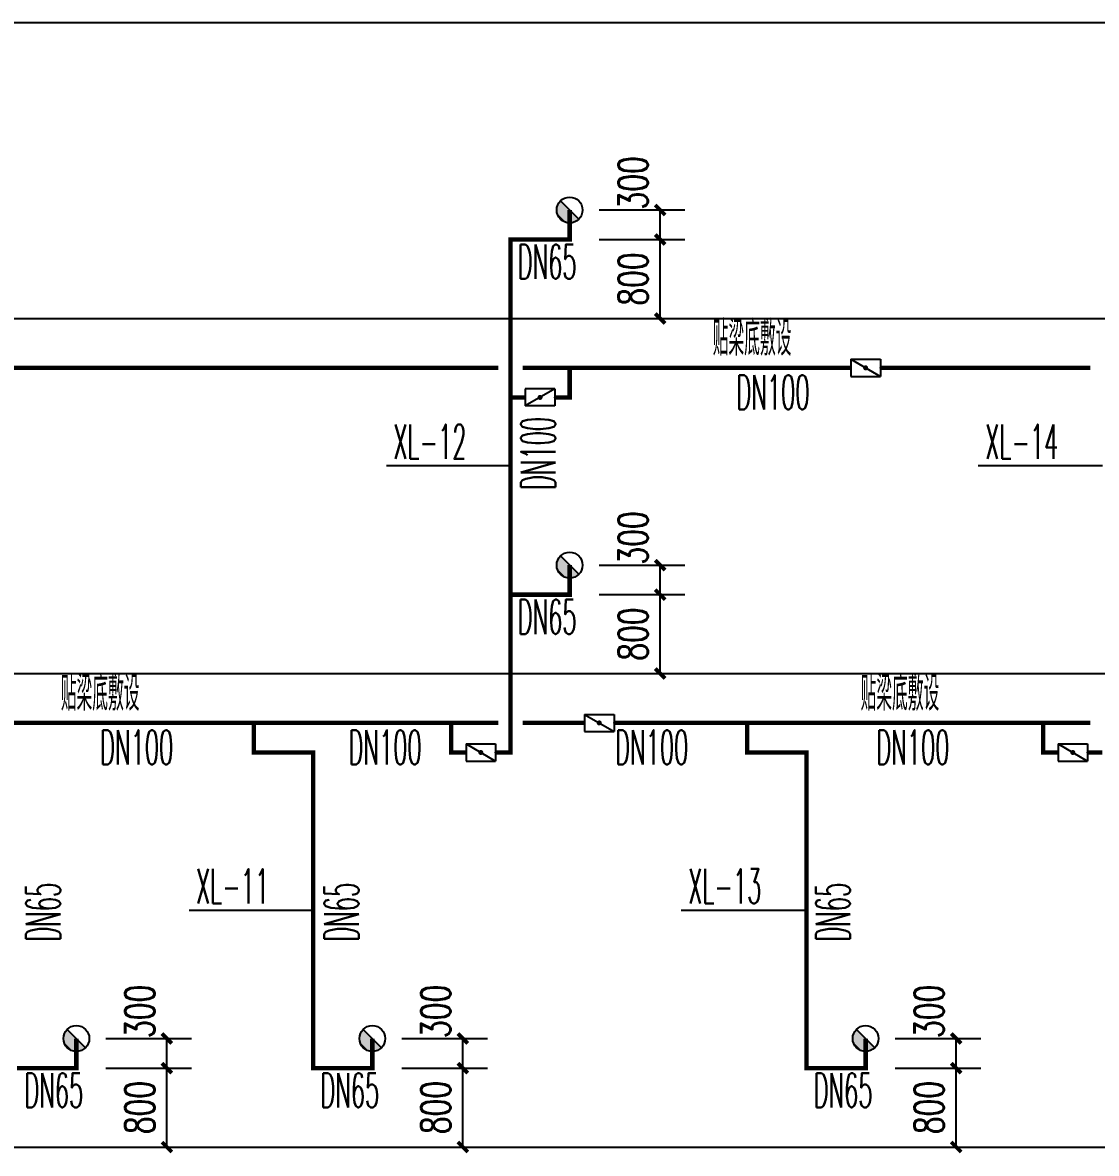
# Model space of a CAD drawing. Extents: x 1031190 to 1725648, y 733081 to 1571294.
# Drawn here: x 1316992 to 1327875, y 814144 to 825609 of the extents above; entities that cross this region are included whole.
import ezdxf

# ---------------------------------------------------------------- set-up
doc = ezdxf.new("R2010")
doc.units = 0
doc.header["$LTSCALE"] = 1000
doc.header["$MEASUREMENT"] = 0
for name, color, linetype in [('DIM_不分区消火栓', 3, 'Continuous'), ('DIM_消防', 3, 'Continuous'), ('EQUIP_消火栓', 7, 'Continuous'), ('PIPE-不分区消火栓', 1, 'X'), ('TWT', 7, 'Continuous'), ('TWT_DIM', 3, 'Continuous'), ('VALVE_不分区消火栓', 7, 'Continuous')]:
    doc.layers.add(name, color=color, linetype=linetype)
doc.styles.add('_TCH_DIM_T3', font='SIMPLEX', dxfattribs={"width": 0.705882, "bigfont": 'GBCBIG'})
doc.styles.add('_TWT_SERIAL', font='simplex.shx', dxfattribs={"width": 0.6, "oblique": 10, "height": 3.5, "bigfont": 'aadri.shx'})
doc.styles.get("Standard").update_dxf_attribs({"font": 'gbenor.shx', "bigfont": 'gbcbig.shx'})
doc.linetypes.add('X', pattern='A,3,-0.2,["X",Standard,S=0.25,R=0,X=-0.1,Y=-0.115],-0.25', length=3.45)
doc.dimstyles.new('_TWT_ARCH&&100', dxfattribs={"dimtxt": 297.5, "dimasz": 100, "dimexe": 250, "dimexo": 300, "dimgap": 126.25, "dimtad": 1, "dimdec": 0, "dimzin": 0, "dimdsep": 46, "dimtxsty": '_TCH_DIM_T3', "dimblk": 'ARCHTICK', "dimcen": 0.09, "dimclrt": 7, "dimazin": 2, "dimtfac": 1, "dimtdec": 0, "dimtix": 1, "dimtmove": 2, "dimatfit": 3, "dimfxl": 0, "dimtolj": 1, "dimtzin": 0, "dimarcsym": 0})

# ---------------------------------------------------------------- blocks, each defined once
blk = doc.blocks.new('$TwtSys$00000386')
blk.add_line((-93, 93, 0), (93, -93, 0))
blk.add_circle((0, 0, 0), 131)
at = {"color": 0}
for points in [[(34, -127, 0), (-127, 34, 0), (93, -93, 0), (-93, 93, 0)], [(-34, -127, 0), (-127, -34, 0), (34, -127, 0), (-127, 34, 0)], [(-93, -93, 0), (-93, -93, 0), (-34, -127, 0), (-127, -34, 0)]]:
    blk.add_solid(points, dxfattribs=at)
at = {"flags": 9}
blk.add_attdef('A', (0, 0, 0), '', height=0.00524, dxfattribs=at)
blk = doc.blocks.new('_ArchTick')
at = {"color": 0, "linetype": 'ByBlock', "const_width": 0.4}
blk.add_lwpolyline([(-0.5, -0.5), (0.5, 0.5)], dxfattribs=at)
blk = doc.blocks.new('*D907')
at = {"layer": 'Defpoints', "color": 0}
for p in [(1325537, 815309), (1326454, 815309), (1325537, 815009)]:
    blk.add_point(p, dxfattribs=at)
at = {"layer": 'TWT_DIM', "color": 0, "lineweight": -2}
for p, q in [((1325837, 815309), (1326704, 815309)), ((1326454, 815009), (1326454, 815309)), ((1325837, 815009), (1326704, 815009))]:
    blk.add_line(p, q, dxfattribs=at)
at = {"layer": 'TWT_DIM', "color": 0, "lineweight": -2, "xscale": 100, "yscale": 100, "zscale": 100}
for p, rotation in [((1326454, 815309), 90), ((1326454, 815009), 270)]:
    blk.add_blockref('_ArchTick', p, dxfattribs=dict(at, rotation=rotation))
at = {"layer": 'TWT_DIM', "color": 7, "insert": (1326179, 815584), "char_height": 297.5, "attachment_point": 5, "rotation": 90, "style": '_TCH_DIM_T3'}
blk.add_mtext('\\A1;300', dxfattribs=at)
blk = doc.blocks.new('*D908')
at = {"layer": 'Defpoints', "color": 0}
for p in [(1325537, 815009), (1326454, 815009), (1325537, 814209)]:
    blk.add_point(p, dxfattribs=at)
at = {"layer": 'TWT_DIM', "color": 0, "lineweight": -2}
for p, q in [((1325837, 815009), (1326704, 815009)), ((1326454, 814209), (1326454, 815009)), ((1325837, 814209), (1326704, 814209))]:
    blk.add_line(p, q, dxfattribs=at)
at = {"layer": 'TWT_DIM', "color": 0, "lineweight": -2, "xscale": 100, "yscale": 100, "zscale": 100}
for p, rotation in [((1326454, 815009), 90), ((1326454, 814209), 270)]:
    blk.add_blockref('_ArchTick', p, dxfattribs=dict(at, rotation=rotation))
at = {"layer": 'TWT_DIM', "color": 7, "insert": (1326179, 814609), "char_height": 297.5, "attachment_point": 5, "rotation": 90, "style": '_TCH_DIM_T3'}
blk.add_mtext('\\A1;800', dxfattribs=at)
blk = doc.blocks.new('*D909')
at = {"layer": 'Defpoints', "color": 0}
for p in [(1322537, 823709), (1323454, 823709), (1322537, 823409)]:
    blk.add_point(p, dxfattribs=at)
at = {"layer": 'TWT_DIM', "color": 0, "lineweight": -2}
for p, q in [((1322837, 823709), (1323704, 823709)), ((1323454, 823409), (1323454, 823709)), ((1322837, 823409), (1323704, 823409))]:
    blk.add_line(p, q, dxfattribs=at)
at = {"layer": 'TWT_DIM', "color": 0, "lineweight": -2, "xscale": 100, "yscale": 100, "zscale": 100}
for p, rotation in [((1323454, 823709), 90), ((1323454, 823409), 270)]:
    blk.add_blockref('_ArchTick', p, dxfattribs=dict(at, rotation=rotation))
at = {"layer": 'TWT_DIM', "color": 7, "insert": (1323179, 823984), "char_height": 297.5, "attachment_point": 5, "rotation": 90, "style": '_TCH_DIM_T3'}
blk.add_mtext('\\A1;300', dxfattribs=at)
blk = doc.blocks.new('*D910')
at = {"layer": 'Defpoints', "color": 0}
for p in [(1322537, 823409), (1323454, 823409), (1322537, 822609)]:
    blk.add_point(p, dxfattribs=at)
at = {"layer": 'TWT_DIM', "color": 0, "lineweight": -2}
for p, q in [((1322837, 823409), (1323704, 823409)), ((1323454, 822609), (1323454, 823409)), ((1322837, 822609), (1323704, 822609))]:
    blk.add_line(p, q, dxfattribs=at)
at = {"layer": 'TWT_DIM', "color": 0, "lineweight": -2, "xscale": 100, "yscale": 100, "zscale": 100}
for p, rotation in [((1323454, 823409), 90), ((1323454, 822609), 270)]:
    blk.add_blockref('_ArchTick', p, dxfattribs=dict(at, rotation=rotation))
at = {"layer": 'TWT_DIM', "color": 7, "insert": (1323179, 823009), "char_height": 297.5, "attachment_point": 5, "rotation": 90, "style": '_TCH_DIM_T3'}
blk.add_mtext('\\A1;800', dxfattribs=at)
blk = doc.blocks.new('*D911')
at = {"layer": 'Defpoints', "color": 0}
for p in [(1322537, 820109), (1323454, 820109), (1322537, 819809)]:
    blk.add_point(p, dxfattribs=at)
at = {"layer": 'TWT_DIM', "color": 0, "lineweight": -2}
for p, q in [((1322837, 820109), (1323704, 820109)), ((1323454, 819809), (1323454, 820109)), ((1322837, 819809), (1323704, 819809))]:
    blk.add_line(p, q, dxfattribs=at)
at = {"layer": 'TWT_DIM', "color": 0, "lineweight": -2, "xscale": 100, "yscale": 100, "zscale": 100}
for p, rotation in [((1323454, 820109), 90), ((1323454, 819809), 270)]:
    blk.add_blockref('_ArchTick', p, dxfattribs=dict(at, rotation=rotation))
at = {"layer": 'TWT_DIM', "color": 7, "insert": (1323179, 820384), "char_height": 297.5, "attachment_point": 5, "rotation": 90, "style": '_TCH_DIM_T3'}
blk.add_mtext('\\A1;300', dxfattribs=at)
blk = doc.blocks.new('*D912')
at = {"layer": 'Defpoints', "color": 0}
for p in [(1322537, 819809), (1323454, 819809), (1322537, 819009)]:
    blk.add_point(p, dxfattribs=at)
at = {"layer": 'TWT_DIM', "color": 0, "lineweight": -2}
for p, q in [((1322837, 819809), (1323704, 819809)), ((1323454, 819009), (1323454, 819809)), ((1322837, 819009), (1323704, 819009))]:
    blk.add_line(p, q, dxfattribs=at)
at = {"layer": 'TWT_DIM', "color": 0, "lineweight": -2, "xscale": 100, "yscale": 100, "zscale": 100}
for p, rotation in [((1323454, 819809), 90), ((1323454, 819009), 270)]:
    blk.add_blockref('_ArchTick', p, dxfattribs=dict(at, rotation=rotation))
at = {"layer": 'TWT_DIM', "color": 7, "insert": (1323179, 819409), "char_height": 297.5, "attachment_point": 5, "rotation": 90, "style": '_TCH_DIM_T3'}
blk.add_mtext('\\A1;800', dxfattribs=at)
blk = doc.blocks.new('*D913')
at = {"layer": 'Defpoints', "color": 0}
for p in [(1320537, 815309), (1321454, 815309), (1320537, 815009)]:
    blk.add_point(p, dxfattribs=at)
at = {"layer": 'TWT_DIM', "color": 0, "lineweight": -2}
for p, q in [((1320837, 815309), (1321704, 815309)), ((1321454, 815009), (1321454, 815309)), ((1320837, 815009), (1321704, 815009))]:
    blk.add_line(p, q, dxfattribs=at)
at = {"layer": 'TWT_DIM', "color": 0, "lineweight": -2, "xscale": 100, "yscale": 100, "zscale": 100}
for p, rotation in [((1321454, 815309), 90), ((1321454, 815009), 270)]:
    blk.add_blockref('_ArchTick', p, dxfattribs=dict(at, rotation=rotation))
at = {"layer": 'TWT_DIM', "color": 7, "insert": (1321179, 815584), "char_height": 297.5, "attachment_point": 5, "rotation": 90, "style": '_TCH_DIM_T3'}
blk.add_mtext('\\A1;300', dxfattribs=at)
blk = doc.blocks.new('*D914')
at = {"layer": 'Defpoints', "color": 0}
for p in [(1320537, 815009), (1321454, 815009), (1320537, 814209)]:
    blk.add_point(p, dxfattribs=at)
at = {"layer": 'TWT_DIM', "color": 0, "lineweight": -2}
for p, q in [((1320837, 815009), (1321704, 815009)), ((1321454, 814209), (1321454, 815009)), ((1320837, 814209), (1321704, 814209))]:
    blk.add_line(p, q, dxfattribs=at)
at = {"layer": 'TWT_DIM', "color": 0, "lineweight": -2, "xscale": 100, "yscale": 100, "zscale": 100}
for p, rotation in [((1321454, 815009), 90), ((1321454, 814209), 270)]:
    blk.add_blockref('_ArchTick', p, dxfattribs=dict(at, rotation=rotation))
at = {"layer": 'TWT_DIM', "color": 7, "insert": (1321179, 814609), "char_height": 297.5, "attachment_point": 5, "rotation": 90, "style": '_TCH_DIM_T3'}
blk.add_mtext('\\A1;800', dxfattribs=at)
blk = doc.blocks.new('*D915')
at = {"layer": 'Defpoints', "color": 0}
for p in [(1317537, 815309), (1318454, 815309), (1317537, 815009)]:
    blk.add_point(p, dxfattribs=at)
at = {"layer": 'TWT_DIM', "color": 0, "lineweight": -2}
for p, q in [((1317837, 815309), (1318704, 815309)), ((1318454, 815009), (1318454, 815309)), ((1317837, 815009), (1318704, 815009))]:
    blk.add_line(p, q, dxfattribs=at)
at = {"layer": 'TWT_DIM', "color": 0, "lineweight": -2, "xscale": 100, "yscale": 100, "zscale": 100}
for p, rotation in [((1318454, 815309), 90), ((1318454, 815009), 270)]:
    blk.add_blockref('_ArchTick', p, dxfattribs=dict(at, rotation=rotation))
at = {"layer": 'TWT_DIM', "color": 7, "insert": (1318179, 815584), "char_height": 297.5, "attachment_point": 5, "rotation": 90, "style": '_TCH_DIM_T3'}
blk.add_mtext('\\A1;300', dxfattribs=at)
blk = doc.blocks.new('*D916')
at = {"layer": 'Defpoints', "color": 0}
for p in [(1317537, 815009), (1318454, 815009), (1317537, 814209)]:
    blk.add_point(p, dxfattribs=at)
at = {"layer": 'TWT_DIM', "color": 0, "lineweight": -2}
for p, q in [((1317837, 815009), (1318704, 815009)), ((1318454, 814209), (1318454, 815009)), ((1317837, 814209), (1318704, 814209))]:
    blk.add_line(p, q, dxfattribs=at)
at = {"layer": 'TWT_DIM', "color": 0, "lineweight": -2, "xscale": 100, "yscale": 100, "zscale": 100}
for p, rotation in [((1318454, 815009), 90), ((1318454, 814209), 270)]:
    blk.add_blockref('_ArchTick', p, dxfattribs=dict(at, rotation=rotation))
at = {"layer": 'TWT_DIM', "color": 7, "insert": (1318179, 814609), "char_height": 297.5, "attachment_point": 5, "rotation": 90, "style": '_TCH_DIM_T3'}
blk.add_mtext('\\A1;800', dxfattribs=at)
blk = doc.blocks.new('$VALVE$00000316')
for p, q in [((-124.8, 72.1), (124.8, -72.1)), ((-124.8, 72.1), (-124.8, -72.1)), ((-124.8, 72.1), (124.8, 72.1)), ((124.8, 72.1), (124.8, -72.1)), ((-124.8, -72.1), (124.8, -72.1))]:
    blk.add_line(p, q)
at = {"const_width": 21.1}
blk.add_lwpolyline([(-10.6, 0, 1), (10.6, 0, 1)], format="xyb", close=True, dxfattribs=at)
for p in [(-124.8, 0), (124.8, 0)]:
    blk.add_point(p)
at = {"color": 7, "flags": 9}
for tag in ['XSIZE', 'YSIZE']:
    blk.add_attdef(tag, (0, 0), '', height=0.5, dxfattribs=at)
blk = doc.blocks.new('*D1147')
at = {"layer": 'Defpoints', "color": 0}
for p in [(1325537, 815309), (1326454, 815309), (1325537, 815009)]:
    blk.add_point(p, dxfattribs=at)
at = {"layer": 'TWT_DIM', "color": 0, "lineweight": -2}
for p, q in [((1325837, 815309), (1326704, 815309)), ((1326454, 815009), (1326454, 815309)), ((1325837, 815009), (1326704, 815009))]:
    blk.add_line(p, q, dxfattribs=at)
at = {"layer": 'TWT_DIM', "color": 0, "lineweight": -2, "xscale": 100, "yscale": 100, "zscale": 100}
for p, rotation in [((1326454, 815309), 90), ((1326454, 815009), 270)]:
    blk.add_blockref('_ArchTick', p, dxfattribs=dict(at, rotation=rotation))
at = {"layer": 'TWT_DIM', "color": 7, "insert": (1326179, 815584), "char_height": 297.5, "attachment_point": 5, "rotation": 90, "style": '_TCH_DIM_T3'}
blk.add_mtext('\\A1;300', dxfattribs=at)
blk = doc.blocks.new('*D1148')
at = {"layer": 'Defpoints', "color": 0}
for p in [(1325537, 815009), (1326454, 815009), (1325537, 814209)]:
    blk.add_point(p, dxfattribs=at)
at = {"layer": 'TWT_DIM', "color": 0, "lineweight": -2}
for p, q in [((1325837, 815009), (1326704, 815009)), ((1326454, 814209), (1326454, 815009)), ((1325837, 814209), (1326704, 814209))]:
    blk.add_line(p, q, dxfattribs=at)
at = {"layer": 'TWT_DIM', "color": 0, "lineweight": -2, "xscale": 100, "yscale": 100, "zscale": 100}
for p, rotation in [((1326454, 815009), 90), ((1326454, 814209), 270)]:
    blk.add_blockref('_ArchTick', p, dxfattribs=dict(at, rotation=rotation))
at = {"layer": 'TWT_DIM', "color": 7, "insert": (1326179, 814609), "char_height": 297.5, "attachment_point": 5, "rotation": 90, "style": '_TCH_DIM_T3'}
blk.add_mtext('\\A1;800', dxfattribs=at)
blk = doc.blocks.new('*D1149')
at = {"layer": 'Defpoints', "color": 0}
for p in [(1322537, 823709), (1323454, 823709), (1322537, 823409)]:
    blk.add_point(p, dxfattribs=at)
at = {"layer": 'TWT_DIM', "color": 0, "lineweight": -2}
for p, q in [((1322837, 823709), (1323704, 823709)), ((1323454, 823409), (1323454, 823709)), ((1322837, 823409), (1323704, 823409))]:
    blk.add_line(p, q, dxfattribs=at)
at = {"layer": 'TWT_DIM', "color": 0, "lineweight": -2, "xscale": 100, "yscale": 100, "zscale": 100}
for p, rotation in [((1323454, 823709), 90), ((1323454, 823409), 270)]:
    blk.add_blockref('_ArchTick', p, dxfattribs=dict(at, rotation=rotation))
at = {"layer": 'TWT_DIM', "color": 7, "insert": (1323179, 823984), "char_height": 297.5, "attachment_point": 5, "rotation": 90, "style": '_TCH_DIM_T3'}
blk.add_mtext('\\A1;300', dxfattribs=at)
blk = doc.blocks.new('*D1150')
at = {"layer": 'Defpoints', "color": 0}
for p in [(1322537, 823409), (1323454, 823409), (1322537, 822609)]:
    blk.add_point(p, dxfattribs=at)
at = {"layer": 'TWT_DIM', "color": 0, "lineweight": -2}
for p, q in [((1322837, 823409), (1323704, 823409)), ((1323454, 822609), (1323454, 823409)), ((1322837, 822609), (1323704, 822609))]:
    blk.add_line(p, q, dxfattribs=at)
at = {"layer": 'TWT_DIM', "color": 0, "lineweight": -2, "xscale": 100, "yscale": 100, "zscale": 100}
for p, rotation in [((1323454, 823409), 90), ((1323454, 822609), 270)]:
    blk.add_blockref('_ArchTick', p, dxfattribs=dict(at, rotation=rotation))
at = {"layer": 'TWT_DIM', "color": 7, "insert": (1323179, 823009), "char_height": 297.5, "attachment_point": 5, "rotation": 90, "style": '_TCH_DIM_T3'}
blk.add_mtext('\\A1;800', dxfattribs=at)
blk = doc.blocks.new('*D1151')
at = {"layer": 'Defpoints', "color": 0}
for p in [(1322537, 820109), (1323454, 820109), (1322537, 819809)]:
    blk.add_point(p, dxfattribs=at)
at = {"layer": 'TWT_DIM', "color": 0, "lineweight": -2}
for p, q in [((1322837, 820109), (1323704, 820109)), ((1323454, 819809), (1323454, 820109)), ((1322837, 819809), (1323704, 819809))]:
    blk.add_line(p, q, dxfattribs=at)
at = {"layer": 'TWT_DIM', "color": 0, "lineweight": -2, "xscale": 100, "yscale": 100, "zscale": 100}
for p, rotation in [((1323454, 820109), 90), ((1323454, 819809), 270)]:
    blk.add_blockref('_ArchTick', p, dxfattribs=dict(at, rotation=rotation))
at = {"layer": 'TWT_DIM', "color": 7, "insert": (1323179, 820384), "char_height": 297.5, "attachment_point": 5, "rotation": 90, "style": '_TCH_DIM_T3'}
blk.add_mtext('\\A1;300', dxfattribs=at)
blk = doc.blocks.new('*D1152')
at = {"layer": 'Defpoints', "color": 0}
for p in [(1322537, 819809), (1323454, 819809), (1322537, 819009)]:
    blk.add_point(p, dxfattribs=at)
at = {"layer": 'TWT_DIM', "color": 0, "lineweight": -2}
for p, q in [((1322837, 819809), (1323704, 819809)), ((1323454, 819009), (1323454, 819809)), ((1322837, 819009), (1323704, 819009))]:
    blk.add_line(p, q, dxfattribs=at)
at = {"layer": 'TWT_DIM', "color": 0, "lineweight": -2, "xscale": 100, "yscale": 100, "zscale": 100}
for p, rotation in [((1323454, 819809), 90), ((1323454, 819009), 270)]:
    blk.add_blockref('_ArchTick', p, dxfattribs=dict(at, rotation=rotation))
at = {"layer": 'TWT_DIM', "color": 7, "insert": (1323179, 819409), "char_height": 297.5, "attachment_point": 5, "rotation": 90, "style": '_TCH_DIM_T3'}
blk.add_mtext('\\A1;800', dxfattribs=at)
blk = doc.blocks.new('*D1153')
at = {"layer": 'Defpoints', "color": 0}
for p in [(1320537, 815309), (1321454, 815309), (1320537, 815009)]:
    blk.add_point(p, dxfattribs=at)
at = {"layer": 'TWT_DIM', "color": 0, "lineweight": -2}
for p, q in [((1320837, 815309), (1321704, 815309)), ((1321454, 815009), (1321454, 815309)), ((1320837, 815009), (1321704, 815009))]:
    blk.add_line(p, q, dxfattribs=at)
at = {"layer": 'TWT_DIM', "color": 0, "lineweight": -2, "xscale": 100, "yscale": 100, "zscale": 100}
for p, rotation in [((1321454, 815309), 90), ((1321454, 815009), 270)]:
    blk.add_blockref('_ArchTick', p, dxfattribs=dict(at, rotation=rotation))
at = {"layer": 'TWT_DIM', "color": 7, "insert": (1321179, 815584), "char_height": 297.5, "attachment_point": 5, "rotation": 90, "style": '_TCH_DIM_T3'}
blk.add_mtext('\\A1;300', dxfattribs=at)
blk = doc.blocks.new('*D1154')
at = {"layer": 'Defpoints', "color": 0}
for p in [(1320537, 815009), (1321454, 815009), (1320537, 814209)]:
    blk.add_point(p, dxfattribs=at)
at = {"layer": 'TWT_DIM', "color": 0, "lineweight": -2}
for p, q in [((1320837, 815009), (1321704, 815009)), ((1321454, 814209), (1321454, 815009)), ((1320837, 814209), (1321704, 814209))]:
    blk.add_line(p, q, dxfattribs=at)
at = {"layer": 'TWT_DIM', "color": 0, "lineweight": -2, "xscale": 100, "yscale": 100, "zscale": 100}
for p, rotation in [((1321454, 815009), 90), ((1321454, 814209), 270)]:
    blk.add_blockref('_ArchTick', p, dxfattribs=dict(at, rotation=rotation))
at = {"layer": 'TWT_DIM', "color": 7, "insert": (1321179, 814609), "char_height": 297.5, "attachment_point": 5, "rotation": 90, "style": '_TCH_DIM_T3'}
blk.add_mtext('\\A1;800', dxfattribs=at)
blk = doc.blocks.new('*D1155')
at = {"layer": 'Defpoints', "color": 0}
for p in [(1317537, 815309), (1318454, 815309), (1317537, 815009)]:
    blk.add_point(p, dxfattribs=at)
at = {"layer": 'TWT_DIM', "color": 0, "lineweight": -2}
for p, q in [((1317837, 815309), (1318704, 815309)), ((1318454, 815009), (1318454, 815309)), ((1317837, 815009), (1318704, 815009))]:
    blk.add_line(p, q, dxfattribs=at)
at = {"layer": 'TWT_DIM', "color": 0, "lineweight": -2, "xscale": 100, "yscale": 100, "zscale": 100}
for p, rotation in [((1318454, 815309), 90), ((1318454, 815009), 270)]:
    blk.add_blockref('_ArchTick', p, dxfattribs=dict(at, rotation=rotation))
at = {"layer": 'TWT_DIM', "color": 7, "insert": (1318179, 815584), "char_height": 297.5, "attachment_point": 5, "rotation": 90, "style": '_TCH_DIM_T3'}
blk.add_mtext('\\A1;300', dxfattribs=at)
blk = doc.blocks.new('*D1156')
at = {"layer": 'Defpoints', "color": 0}
for p in [(1317537, 815009), (1318454, 815009), (1317537, 814209)]:
    blk.add_point(p, dxfattribs=at)
at = {"layer": 'TWT_DIM', "color": 0, "lineweight": -2}
for p, q in [((1317837, 815009), (1318704, 815009)), ((1318454, 814209), (1318454, 815009)), ((1317837, 814209), (1318704, 814209))]:
    blk.add_line(p, q, dxfattribs=at)
at = {"layer": 'TWT_DIM', "color": 0, "lineweight": -2, "xscale": 100, "yscale": 100, "zscale": 100}
for p, rotation in [((1318454, 815009), 90), ((1318454, 814209), 270)]:
    blk.add_blockref('_ArchTick', p, dxfattribs=dict(at, rotation=rotation))
at = {"layer": 'TWT_DIM', "color": 7, "insert": (1318179, 814609), "char_height": 297.5, "attachment_point": 5, "rotation": 90, "style": '_TCH_DIM_T3'}
blk.add_mtext('\\A1;800', dxfattribs=at)
blk = doc.blocks.new('*D1386')
at = {"layer": 'Defpoints', "color": 0}
for p in [(1325537, 815309), (1326454, 815309), (1325537, 815009)]:
    blk.add_point(p, dxfattribs=at)
at = {"layer": 'TWT_DIM', "color": 0, "lineweight": -2}
for p, q in [((1325837, 815309), (1326704, 815309)), ((1326454, 815009), (1326454, 815309)), ((1325837, 815009), (1326704, 815009))]:
    blk.add_line(p, q, dxfattribs=at)
at = {"layer": 'TWT_DIM', "color": 0, "lineweight": -2, "xscale": 100, "yscale": 100, "zscale": 100}
for p, rotation in [((1326454, 815309), 90), ((1326454, 815009), 270)]:
    blk.add_blockref('_ArchTick', p, dxfattribs=dict(at, rotation=rotation))
at = {"layer": 'TWT_DIM', "color": 7, "insert": (1326179, 815584), "char_height": 297.5, "attachment_point": 5, "rotation": 90, "style": '_TCH_DIM_T3'}
blk.add_mtext('\\A1;300', dxfattribs=at)
blk = doc.blocks.new('*D1387')
at = {"layer": 'Defpoints', "color": 0}
for p in [(1325537, 815009), (1326454, 815009), (1325537, 814209)]:
    blk.add_point(p, dxfattribs=at)
at = {"layer": 'TWT_DIM', "color": 0, "lineweight": -2}
for p, q in [((1325837, 815009), (1326704, 815009)), ((1326454, 814209), (1326454, 815009)), ((1325837, 814209), (1326704, 814209))]:
    blk.add_line(p, q, dxfattribs=at)
at = {"layer": 'TWT_DIM', "color": 0, "lineweight": -2, "xscale": 100, "yscale": 100, "zscale": 100}
for p, rotation in [((1326454, 815009), 90), ((1326454, 814209), 270)]:
    blk.add_blockref('_ArchTick', p, dxfattribs=dict(at, rotation=rotation))
at = {"layer": 'TWT_DIM', "color": 7, "insert": (1326179, 814609), "char_height": 297.5, "attachment_point": 5, "rotation": 90, "style": '_TCH_DIM_T3'}
blk.add_mtext('\\A1;800', dxfattribs=at)
blk = doc.blocks.new('*D1388')
at = {"layer": 'Defpoints', "color": 0}
for p in [(1322537, 823709), (1323454, 823709), (1322537, 823409)]:
    blk.add_point(p, dxfattribs=at)
at = {"layer": 'TWT_DIM', "color": 0, "lineweight": -2}
for p, q in [((1322837, 823709), (1323704, 823709)), ((1323454, 823409), (1323454, 823709)), ((1322837, 823409), (1323704, 823409))]:
    blk.add_line(p, q, dxfattribs=at)
at = {"layer": 'TWT_DIM', "color": 0, "lineweight": -2, "xscale": 100, "yscale": 100, "zscale": 100}
for p, rotation in [((1323454, 823709), 90), ((1323454, 823409), 270)]:
    blk.add_blockref('_ArchTick', p, dxfattribs=dict(at, rotation=rotation))
at = {"layer": 'TWT_DIM', "color": 7, "insert": (1323179, 823984), "char_height": 297.5, "attachment_point": 5, "rotation": 90, "style": '_TCH_DIM_T3'}
blk.add_mtext('\\A1;300', dxfattribs=at)
blk = doc.blocks.new('*D1389')
at = {"layer": 'Defpoints', "color": 0}
for p in [(1322537, 823409), (1323454, 823409), (1322537, 822609)]:
    blk.add_point(p, dxfattribs=at)
at = {"layer": 'TWT_DIM', "color": 0, "lineweight": -2}
for p, q in [((1322837, 823409), (1323704, 823409)), ((1323454, 822609), (1323454, 823409)), ((1322837, 822609), (1323704, 822609))]:
    blk.add_line(p, q, dxfattribs=at)
at = {"layer": 'TWT_DIM', "color": 0, "lineweight": -2, "xscale": 100, "yscale": 100, "zscale": 100}
for p, rotation in [((1323454, 823409), 90), ((1323454, 822609), 270)]:
    blk.add_blockref('_ArchTick', p, dxfattribs=dict(at, rotation=rotation))
at = {"layer": 'TWT_DIM', "color": 7, "insert": (1323179, 823009), "char_height": 297.5, "attachment_point": 5, "rotation": 90, "style": '_TCH_DIM_T3'}
blk.add_mtext('\\A1;800', dxfattribs=at)
blk = doc.blocks.new('*D1390')
at = {"layer": 'Defpoints', "color": 0}
for p in [(1322537, 820109), (1323454, 820109), (1322537, 819809)]:
    blk.add_point(p, dxfattribs=at)
at = {"layer": 'TWT_DIM', "color": 0, "lineweight": -2}
for p, q in [((1322837, 820109), (1323704, 820109)), ((1323454, 819809), (1323454, 820109)), ((1322837, 819809), (1323704, 819809))]:
    blk.add_line(p, q, dxfattribs=at)
at = {"layer": 'TWT_DIM', "color": 0, "lineweight": -2, "xscale": 100, "yscale": 100, "zscale": 100}
for p, rotation in [((1323454, 820109), 90), ((1323454, 819809), 270)]:
    blk.add_blockref('_ArchTick', p, dxfattribs=dict(at, rotation=rotation))
at = {"layer": 'TWT_DIM', "color": 7, "insert": (1323179, 820384), "char_height": 297.5, "attachment_point": 5, "rotation": 90, "style": '_TCH_DIM_T3'}
blk.add_mtext('\\A1;300', dxfattribs=at)
blk = doc.blocks.new('*D1391')
at = {"layer": 'Defpoints', "color": 0}
for p in [(1322537, 819809), (1323454, 819809), (1322537, 819009)]:
    blk.add_point(p, dxfattribs=at)
at = {"layer": 'TWT_DIM', "color": 0, "lineweight": -2}
for p, q in [((1322837, 819809), (1323704, 819809)), ((1323454, 819009), (1323454, 819809)), ((1322837, 819009), (1323704, 819009))]:
    blk.add_line(p, q, dxfattribs=at)
at = {"layer": 'TWT_DIM', "color": 0, "lineweight": -2, "xscale": 100, "yscale": 100, "zscale": 100}
for p, rotation in [((1323454, 819809), 90), ((1323454, 819009), 270)]:
    blk.add_blockref('_ArchTick', p, dxfattribs=dict(at, rotation=rotation))
at = {"layer": 'TWT_DIM', "color": 7, "insert": (1323179, 819409), "char_height": 297.5, "attachment_point": 5, "rotation": 90, "style": '_TCH_DIM_T3'}
blk.add_mtext('\\A1;800', dxfattribs=at)
blk = doc.blocks.new('*D1392')
at = {"layer": 'Defpoints', "color": 0}
for p in [(1320537, 815309), (1321454, 815309), (1320537, 815009)]:
    blk.add_point(p, dxfattribs=at)
at = {"layer": 'TWT_DIM', "color": 0, "lineweight": -2}
for p, q in [((1320837, 815309), (1321704, 815309)), ((1321454, 815009), (1321454, 815309)), ((1320837, 815009), (1321704, 815009))]:
    blk.add_line(p, q, dxfattribs=at)
at = {"layer": 'TWT_DIM', "color": 0, "lineweight": -2, "xscale": 100, "yscale": 100, "zscale": 100}
for p, rotation in [((1321454, 815309), 90), ((1321454, 815009), 270)]:
    blk.add_blockref('_ArchTick', p, dxfattribs=dict(at, rotation=rotation))
at = {"layer": 'TWT_DIM', "color": 7, "insert": (1321179, 815584), "char_height": 297.5, "attachment_point": 5, "rotation": 90, "style": '_TCH_DIM_T3'}
blk.add_mtext('\\A1;300', dxfattribs=at)
blk = doc.blocks.new('*D1393')
at = {"layer": 'Defpoints', "color": 0}
for p in [(1320537, 815009), (1321454, 815009), (1320537, 814209)]:
    blk.add_point(p, dxfattribs=at)
at = {"layer": 'TWT_DIM', "color": 0, "lineweight": -2}
for p, q in [((1320837, 815009), (1321704, 815009)), ((1321454, 814209), (1321454, 815009)), ((1320837, 814209), (1321704, 814209))]:
    blk.add_line(p, q, dxfattribs=at)
at = {"layer": 'TWT_DIM', "color": 0, "lineweight": -2, "xscale": 100, "yscale": 100, "zscale": 100}
for p, rotation in [((1321454, 815009), 90), ((1321454, 814209), 270)]:
    blk.add_blockref('_ArchTick', p, dxfattribs=dict(at, rotation=rotation))
at = {"layer": 'TWT_DIM', "color": 7, "insert": (1321179, 814609), "char_height": 297.5, "attachment_point": 5, "rotation": 90, "style": '_TCH_DIM_T3'}
blk.add_mtext('\\A1;800', dxfattribs=at)
blk = doc.blocks.new('*D1394')
at = {"layer": 'Defpoints', "color": 0}
for p in [(1317537, 815309), (1318454, 815309), (1317537, 815009)]:
    blk.add_point(p, dxfattribs=at)
at = {"layer": 'TWT_DIM', "color": 0, "lineweight": -2}
for p, q in [((1317837, 815309), (1318704, 815309)), ((1318454, 815009), (1318454, 815309)), ((1317837, 815009), (1318704, 815009))]:
    blk.add_line(p, q, dxfattribs=at)
at = {"layer": 'TWT_DIM', "color": 0, "lineweight": -2, "xscale": 100, "yscale": 100, "zscale": 100}
for p, rotation in [((1318454, 815309), 90), ((1318454, 815009), 270)]:
    blk.add_blockref('_ArchTick', p, dxfattribs=dict(at, rotation=rotation))
at = {"layer": 'TWT_DIM', "color": 7, "insert": (1318179, 815584), "char_height": 297.5, "attachment_point": 5, "rotation": 90, "style": '_TCH_DIM_T3'}
blk.add_mtext('\\A1;300', dxfattribs=at)
blk = doc.blocks.new('*D1395')
at = {"layer": 'Defpoints', "color": 0}
for p in [(1317537, 815009), (1318454, 815009), (1317537, 814209)]:
    blk.add_point(p, dxfattribs=at)
at = {"layer": 'TWT_DIM', "color": 0, "lineweight": -2}
for p, q in [((1317837, 815009), (1318704, 815009)), ((1318454, 814209), (1318454, 815009)), ((1317837, 814209), (1318704, 814209))]:
    blk.add_line(p, q, dxfattribs=at)
at = {"layer": 'TWT_DIM', "color": 0, "lineweight": -2, "xscale": 100, "yscale": 100, "zscale": 100}
for p, rotation in [((1318454, 815009), 90), ((1318454, 814209), 270)]:
    blk.add_blockref('_ArchTick', p, dxfattribs=dict(at, rotation=rotation))
at = {"layer": 'TWT_DIM', "color": 7, "insert": (1318179, 814609), "char_height": 297.5, "attachment_point": 5, "rotation": 90, "style": '_TCH_DIM_T3'}
blk.add_mtext('\\A1;800', dxfattribs=at)

msp = doc.modelspace()

# ---------------------------------------------------------------- hatches: boundary and pattern name
at = {"layer": 'PIPE-不分区消火栓'}
for points in [[(1321936.6, 823408.6), (1321936.6, 823431.1), (1321914.1, 823431.1)], [(1321936.6, 823408.6), (1321914.1, 823408.6), (1321914.1, 823431.1)], [(1321936.6, 823408.6), (1321936.6, 823431.1), (1321914.1, 823431.1)], [(1321936.6, 823408.6), (1321914.1, 823408.6), (1321914.1, 823431.1)], [(1321936.6, 823408.6), (1321936.6, 823431.1), (1321914.1, 823431.1)], [(1321936.6, 823408.6), (1321914.1, 823408.6), (1321914.1, 823431.1)], [(1322536.6, 823408.6), (1322536.6, 823386.1), (1322559.1, 823386.1)], [(1322536.6, 823408.6), (1322559.1, 823408.6), (1322559.1, 823386.1)], [(1322536.6, 823408.6), (1322536.6, 823386.1), (1322559.1, 823386.1)], [(1322536.6, 823408.6), (1322559.1, 823408.6), (1322559.1, 823386.1)], [(1322536.6, 823408.6), (1322536.6, 823386.1), (1322559.1, 823386.1)], [(1322536.6, 823408.6), (1322559.1, 823408.6), (1322559.1, 823386.1)], [(1322536.6, 821808.6), (1322536.6, 821786.1), (1322559.1, 821786.1)], [(1322536.6, 821808.6), (1322559.1, 821808.6), (1322559.1, 821786.1)], [(1322536.6, 821808.6), (1322536.6, 821786.1), (1322559.1, 821786.1)], [(1322536.6, 821808.6), (1322559.1, 821808.6), (1322559.1, 821786.1)], [(1322536.6, 821808.6), (1322536.6, 821786.1), (1322559.1, 821786.1)], [(1322536.6, 821808.6), (1322559.1, 821808.6), (1322559.1, 821786.1)], [(1322536.6, 819808.6), (1322536.6, 819786.1), (1322559.1, 819786.1)], [(1322536.6, 819808.6), (1322559.1, 819808.6), (1322559.1, 819786.1)], [(1322536.6, 819808.6), (1322536.6, 819786.1), (1322559.1, 819786.1)], [(1322536.6, 819808.6), (1322559.1, 819808.6), (1322559.1, 819786.1)], [(1322536.6, 819808.6), (1322536.6, 819786.1), (1322559.1, 819786.1)], [(1322536.6, 819808.6), (1322559.1, 819808.6), (1322559.1, 819786.1)], [(1319336.6, 818208.6), (1319336.6, 818186.1), (1319314.1, 818186.1)], [(1319336.6, 818208.6), (1319314.1, 818208.6), (1319314.1, 818186.1)], [(1319336.6, 818208.6), (1319336.6, 818186.1), (1319314.1, 818186.1)], [(1319336.6, 818208.6), (1319314.1, 818208.6), (1319314.1, 818186.1)], [(1319336.6, 818208.6), (1319336.6, 818186.1), (1319314.1, 818186.1)], [(1319336.6, 818208.6), (1319314.1, 818208.6), (1319314.1, 818186.1)], [(1319936.6, 818208.6), (1319959.1, 818208.6), (1319959.1, 818231.1)], [(1319936.6, 818208.6), (1319936.6, 818231.1), (1319959.1, 818231.1)], [(1319936.6, 818208.6), (1319959.1, 818208.6), (1319959.1, 818231.1)], [(1319936.6, 818208.6), (1319936.6, 818231.1), (1319959.1, 818231.1)], [(1319936.6, 818208.6), (1319959.1, 818208.6), (1319959.1, 818231.1)], [(1319936.6, 818208.6), (1319936.6, 818231.1), (1319959.1, 818231.1)], [(1321336.6, 818208.6), (1321336.6, 818186.1), (1321314.1, 818186.1)], [(1321336.6, 818208.6), (1321314.1, 818208.6), (1321314.1, 818186.1)], [(1321336.6, 818208.6), (1321336.6, 818186.1), (1321314.1, 818186.1)], [(1321336.6, 818208.6), (1321314.1, 818208.6), (1321314.1, 818186.1)], [(1321336.6, 818208.6), (1321336.6, 818186.1), (1321314.1, 818186.1)], [(1321336.6, 818208.6), (1321314.1, 818208.6), (1321314.1, 818186.1)], [(1321936.6, 818208.6), (1321936.6, 818186.1), (1321959.1, 818186.1)], [(1321936.6, 818208.6), (1321959.1, 818208.6), (1321959.1, 818186.1)], [(1321936.6, 818208.6), (1321936.6, 818186.1), (1321959.1, 818186.1)], [(1321936.6, 818208.6), (1321959.1, 818208.6), (1321959.1, 818186.1)], [(1321936.6, 818208.6), (1321936.6, 818186.1), (1321959.1, 818186.1)], [(1321936.6, 818208.6), (1321959.1, 818208.6), (1321959.1, 818186.1)], [(1324336.6, 818208.6), (1324336.6, 818186.1), (1324314.1, 818186.1)], [(1324336.6, 818208.6), (1324314.1, 818208.6), (1324314.1, 818186.1)], [(1324336.6, 818208.6), (1324336.6, 818186.1), (1324314.1, 818186.1)], [(1324336.6, 818208.6), (1324314.1, 818208.6), (1324314.1, 818186.1)], [(1324336.6, 818208.6), (1324336.6, 818186.1), (1324314.1, 818186.1)], [(1324336.6, 818208.6), (1324314.1, 818208.6), (1324314.1, 818186.1)], [(1324936.6, 818208.6), (1324959.1, 818208.6), (1324959.1, 818231.1)], [(1324936.6, 818208.6), (1324936.6, 818231.1), (1324959.1, 818231.1)], [(1324936.6, 818208.6), (1324959.1, 818208.6), (1324959.1, 818231.1)], [(1324936.6, 818208.6), (1324936.6, 818231.1), (1324959.1, 818231.1)], [(1324936.6, 818208.6), (1324959.1, 818208.6), (1324959.1, 818231.1)], [(1324936.6, 818208.6), (1324936.6, 818231.1), (1324959.1, 818231.1)], [(1327336.6, 818208.6), (1327336.6, 818186.1), (1327314.1, 818186.1)], [(1327336.6, 818208.6), (1327314.1, 818208.6), (1327314.1, 818186.1)], [(1327336.6, 818208.6), (1327336.6, 818186.1), (1327314.1, 818186.1)], [(1327336.6, 818208.6), (1327314.1, 818208.6), (1327314.1, 818186.1)], [(1327336.6, 818208.6), (1327336.6, 818186.1), (1327314.1, 818186.1)], [(1327336.6, 818208.6), (1327314.1, 818208.6), (1327314.1, 818186.1)], [(1317536.6, 815008.6), (1317536.6, 814986.1), (1317559.1, 814986.1)], [(1317536.6, 815008.6), (1317559.1, 815008.6), (1317559.1, 814986.1)], [(1317536.6, 815008.6), (1317536.6, 814986.1), (1317559.1, 814986.1)], [(1317536.6, 815008.6), (1317559.1, 815008.6), (1317559.1, 814986.1)], [(1317536.6, 815008.6), (1317536.6, 814986.1), (1317559.1, 814986.1)], [(1317536.6, 815008.6), (1317559.1, 815008.6), (1317559.1, 814986.1)], [(1319936.6, 815008.6), (1319914.1, 815008.6), (1319914.1, 814986.1)], [(1319936.6, 815008.6), (1319936.6, 814986.1), (1319914.1, 814986.1)], [(1319936.6, 815008.6), (1319914.1, 815008.6), (1319914.1, 814986.1)], [(1319936.6, 815008.6), (1319936.6, 814986.1), (1319914.1, 814986.1)], [(1319936.6, 815008.6), (1319914.1, 815008.6), (1319914.1, 814986.1)], [(1319936.6, 815008.6), (1319936.6, 814986.1), (1319914.1, 814986.1)], [(1320536.6, 815008.6), (1320536.6, 814986.1), (1320559.1, 814986.1)], [(1320536.6, 815008.6), (1320559.1, 815008.6), (1320559.1, 814986.1)], [(1320536.6, 815008.6), (1320536.6, 814986.1), (1320559.1, 814986.1)], [(1320536.6, 815008.6), (1320559.1, 815008.6), (1320559.1, 814986.1)], [(1320536.6, 815008.6), (1320536.6, 814986.1), (1320559.1, 814986.1)], [(1320536.6, 815008.6), (1320559.1, 815008.6), (1320559.1, 814986.1)], [(1324936.6, 815008.6), (1324914.1, 815008.6), (1324914.1, 814986.1)], [(1324936.6, 815008.6), (1324936.6, 814986.1), (1324914.1, 814986.1)], [(1324936.6, 815008.6), (1324914.1, 815008.6), (1324914.1, 814986.1)], [(1324936.6, 815008.6), (1324936.6, 814986.1), (1324914.1, 814986.1)], [(1324936.6, 815008.6), (1324914.1, 815008.6), (1324914.1, 814986.1)], [(1324936.6, 815008.6), (1324936.6, 814986.1), (1324914.1, 814986.1)], [(1325536.6, 815008.6), (1325536.6, 814986.1), (1325559.1, 814986.1)], [(1325536.6, 815008.6), (1325559.1, 815008.6), (1325559.1, 814986.1)], [(1325536.6, 815008.6), (1325536.6, 814986.1), (1325559.1, 814986.1)], [(1325536.6, 815008.6), (1325559.1, 815008.6), (1325559.1, 814986.1)], [(1325536.6, 815008.6), (1325536.6, 814986.1), (1325559.1, 814986.1)], [(1325536.6, 815008.6), (1325559.1, 815008.6), (1325559.1, 814986.1)]]:
    msp.add_hatch(color=256, dxfattribs=at).paths.add_polyline_path(points)

# ---------------------------------------------------------------- linework, layer by layer
at = {"layer": 'DIM_不分区消火栓'}
for p, q in [((1321654, 821115.5), (1320678.7, 821115.5)), ((1321654, 821115.5), (1320678.7, 821115.5)), ((1321654, 821115.5), (1320678.7, 821115.5)), ((1321936.6, 821115.5), (1321654, 821115.5)), ((1321936.6, 821115.5), (1321654, 821115.5)), ((1321936.6, 821115.5), (1321654, 821115.5)), ((1327654, 821115.5), (1326678.7, 821115.5)), ((1327654, 821115.5), (1326678.7, 821115.5)), ((1327654, 821115.5), (1326678.7, 821115.5)), ((1327936.6, 821115.5), (1327654, 821115.5)), ((1327936.6, 821115.5), (1327654, 821115.5)), ((1327936.6, 821115.5), (1327654, 821115.5)), ((1319654, 816608.6), (1318678.7, 816608.6)), ((1319654, 816608.6), (1318678.7, 816608.6)), ((1319654, 816608.6), (1318678.7, 816608.6)), ((1319936.6, 816608.6), (1319654, 816608.6)), ((1319936.6, 816608.6), (1319654, 816608.6)), ((1319936.6, 816608.6), (1319654, 816608.6)), ((1324654, 816608.6), (1323668.2, 816608.6)), ((1324654, 816608.6), (1323668.2, 816608.6)), ((1324654, 816608.6), (1323668.2, 816608.6)), ((1324936.6, 816608.6), (1324654, 816608.6)), ((1324936.6, 816608.6), (1324654, 816608.6)), ((1324936.6, 816608.6), (1324654, 816608.6))]:
    msp.add_line(p, q, dxfattribs=at)
at = {"layer": 'PIPE-不分区消火栓', "const_width": 45}
for points in [[(1322536.6, 823408.6), (1322536.6, 823708.6)], [(1322536.6, 823408.6), (1322536.6, 823708.6)], [(1322536.6, 823408.6), (1322536.6, 823708.6)], [(1321936.6, 823408.6), (1322536.6, 823408.6)], [(1321936.6, 821808.6), (1321936.6, 823408.6)], [(1321936.6, 823408.6), (1322536.6, 823408.6)], [(1321936.6, 821808.6), (1321936.6, 823408.6)], [(1321936.6, 823408.6), (1322536.6, 823408.6)], [(1321936.6, 821808.6), (1321936.6, 823408.6)], [(1303536.6, 822108.6), (1321814.1, 822108.6)], [(1303536.6, 822108.6), (1321814.1, 822108.6)], [(1303536.6, 822108.6), (1321814.1, 822108.6)], [(1322059.1, 822108.6), (1322536.6, 822108.6)], [(1322059.1, 822108.6), (1322536.6, 822108.6)], [(1322059.1, 822108.6), (1322536.6, 822108.6)], [(1322536.6, 822108.6), (1325386.8, 822108.6)], [(1322536.6, 821808.6), (1322536.6, 822108.6)], [(1322536.6, 822108.6), (1325386.8, 822108.6)], [(1322536.6, 821808.6), (1322536.6, 822108.6)], [(1322536.6, 822108.6), (1325386.8, 822108.6)], [(1322536.6, 821808.6), (1322536.6, 822108.6)], [(1325686.4, 822108.6), (1327814.1, 822108.6)], [(1325686.4, 822108.6), (1327814.1, 822108.6)], [(1325686.4, 822108.6), (1327814.1, 822108.6)], [(1321936.6, 819808.6), (1321936.6, 821808.6)], [(1321936.6, 821808.6), (1322086.8, 821808.6)], [(1321936.6, 819808.6), (1321936.6, 821808.6)], [(1321936.6, 821808.6), (1322086.8, 821808.6)], [(1321936.6, 819808.6), (1321936.6, 821808.6)], [(1321936.6, 821808.6), (1322086.8, 821808.6)], [(1322386.4, 821808.6), (1322536.6, 821808.6)], [(1322386.4, 821808.6), (1322536.6, 821808.6)], [(1322386.4, 821808.6), (1322536.6, 821808.6)], [(1322536.6, 819808.6), (1322536.6, 820108.6)], [(1322536.6, 819808.6), (1322536.6, 820108.6)], [(1322536.6, 819808.6), (1322536.6, 820108.6)], [(1321936.6, 818208.6), (1321936.6, 819808.6)], [(1321936.6, 819808.6), (1322536.6, 819808.6)], [(1321936.6, 818208.6), (1321936.6, 819808.6)], [(1321936.6, 819808.6), (1322536.6, 819808.6)], [(1321936.6, 818208.6), (1321936.6, 819808.6)], [(1321936.6, 819808.6), (1322536.6, 819808.6)], [(1316336.6, 818508.6), (1319336.6, 818508.6)], [(1316336.6, 818508.6), (1319336.6, 818508.6)], [(1316336.6, 818508.6), (1319336.6, 818508.6)], [(1319336.6, 818208.6), (1319336.6, 818508.6)], [(1319336.6, 818508.6), (1321336.6, 818508.6)], [(1319336.6, 818208.6), (1319336.6, 818508.6)], [(1319336.6, 818508.6), (1321336.6, 818508.6)], [(1319336.6, 818208.6), (1319336.6, 818508.6)], [(1319336.6, 818508.6), (1321336.6, 818508.6)], [(1321336.6, 818208.6), (1321336.6, 818508.6)], [(1321336.6, 818508.6), (1321814.1, 818508.6)], [(1321336.6, 818208.6), (1321336.6, 818508.6)], [(1321336.6, 818508.6), (1321814.1, 818508.6)], [(1321336.6, 818208.6), (1321336.6, 818508.6)], [(1321336.6, 818508.6), (1321814.1, 818508.6)], [(1322059.1, 818508.6), (1322686.8, 818508.6)], [(1322059.1, 818508.6), (1322686.8, 818508.6)], [(1322059.1, 818508.6), (1322686.8, 818508.6)], [(1322986.4, 818508.6), (1324336.6, 818508.6)], [(1322986.4, 818508.6), (1324336.6, 818508.6)], [(1322986.4, 818508.6), (1324336.6, 818508.6)], [(1324336.6, 818208.6), (1324336.6, 818508.6)], [(1324336.6, 818508.6), (1327336.6, 818508.6)], [(1324336.6, 818208.6), (1324336.6, 818508.6)], [(1324336.6, 818508.6), (1327336.6, 818508.6)], [(1324336.6, 818208.6), (1324336.6, 818508.6)], [(1324336.6, 818508.6), (1327336.6, 818508.6)], [(1327336.6, 818208.6), (1327336.6, 818508.6)], [(1327336.6, 818508.6), (1327814.1, 818508.6)], [(1327336.6, 818208.6), (1327336.6, 818508.6)], [(1327336.6, 818508.6), (1327814.1, 818508.6)], [(1327336.6, 818208.6), (1327336.6, 818508.6)], [(1327336.6, 818508.6), (1327814.1, 818508.6)], [(1319936.6, 818208.6), (1319336.6, 818208.6)], [(1319936.6, 818208.6), (1319336.6, 818208.6)], [(1319936.6, 818208.6), (1319336.6, 818208.6)], [(1319936.6, 815008.6), (1319936.6, 818208.6)], [(1319936.6, 815008.6), (1319936.6, 818208.6)], [(1319936.6, 815008.6), (1319936.6, 818208.6)], [(1321486.8, 818208.6), (1321336.6, 818208.6)], [(1321486.8, 818208.6), (1321336.6, 818208.6)], [(1321486.8, 818208.6), (1321336.6, 818208.6)], [(1321936.6, 818208.6), (1321786.4, 818208.6)], [(1321936.6, 818208.6), (1321786.4, 818208.6)], [(1321936.6, 818208.6), (1321786.4, 818208.6)], [(1324936.6, 818208.6), (1324336.6, 818208.6)], [(1324936.6, 818208.6), (1324336.6, 818208.6)], [(1324936.6, 818208.6), (1324336.6, 818208.6)], [(1324936.6, 815008.6), (1324936.6, 818208.6)], [(1324936.6, 815008.6), (1324936.6, 818208.6)], [(1324936.6, 815008.6), (1324936.6, 818208.6)], [(1327486.8, 818208.6), (1327336.6, 818208.6)], [(1327486.8, 818208.6), (1327336.6, 818208.6)], [(1327486.8, 818208.6), (1327336.6, 818208.6)], [(1327936.6, 818208.6), (1327786.4, 818208.6)], [(1327936.6, 818208.6), (1327786.4, 818208.6)], [(1327936.6, 818208.6), (1327786.4, 818208.6)], [(1317536.6, 815008.6), (1317536.6, 815308.6)], [(1317536.6, 815008.6), (1317536.6, 815308.6)], [(1317536.6, 815008.6), (1317536.6, 815308.6)], [(1320536.6, 815008.6), (1320536.6, 815308.6)], [(1320536.6, 815008.6), (1320536.6, 815308.6)], [(1320536.6, 815008.6), (1320536.6, 815308.6)], [(1325536.6, 815008.6), (1325536.6, 815308.6)], [(1325536.6, 815008.6), (1325536.6, 815308.6)], [(1325536.6, 815008.6), (1325536.6, 815308.6)], [(1316936.6, 815008.6), (1317536.6, 815008.6)], [(1316936.6, 815008.6), (1317536.6, 815008.6)], [(1316936.6, 815008.6), (1317536.6, 815008.6)], [(1319936.6, 815008.6), (1320536.6, 815008.6)], [(1319936.6, 815008.6), (1320536.6, 815008.6)], [(1319936.6, 815008.6), (1320536.6, 815008.6)], [(1324936.6, 815008.6), (1325536.6, 815008.6)], [(1324936.6, 815008.6), (1325536.6, 815008.6)], [(1324936.6, 815008.6), (1325536.6, 815008.6)]]:
    msp.add_lwpolyline(points, dxfattribs=at)
at = {"layer": 'TWT'}
for p, q in [((1285112.3, 825608.6), (1355074.7, 825608.6)), ((1285112.3, 825608.6), (1355074.7, 825608.6)), ((1285112.3, 825608.6), (1355074.7, 825608.6)), ((1285112.3, 822608.6), (1355074.7, 822608.6)), ((1285112.3, 822608.6), (1355074.7, 822608.6)), ((1285112.3, 822608.6), (1355074.7, 822608.6)), ((1285112.3, 819008.6), (1355074.7, 819008.6)), ((1285112.3, 819008.6), (1355074.7, 819008.6)), ((1285112.3, 819008.6), (1355074.7, 819008.6)), ((1285112.3, 814208.6), (1355074.7, 814208.6)), ((1285112.3, 814208.6), (1355074.7, 814208.6)), ((1285112.3, 814208.6), (1355074.7, 814208.6))]:
    msp.add_line(p, q, dxfattribs=at)

# ---------------------------------------------------------------- block references
at = {"layer": 'EQUIP_消火栓'}
for p in [(1322536.6, 823708.6), (1322536.6, 823708.6), (1322536.6, 823708.6), (1322536.6, 820108.6), (1322536.6, 820108.6), (1322536.6, 820108.6), (1317536.6, 815308.6), (1317536.6, 815308.6), (1317536.6, 815308.6), (1320536.6, 815308.6), (1320536.6, 815308.6), (1320536.6, 815308.6), (1325536.6, 815308.6), (1325536.6, 815308.6), (1325536.6, 815308.6)]:
    msp.add_blockref('$TwtSys$00000386', p, dxfattribs=at)
at = {"layer": 'VALVE_不分区消火栓', "yscale": 1.2, "zscale": 1.2}
for p, xscale in [((1325536.6, 822108.6), 1.2), ((1325536.6, 822108.6), 1.2), ((1325536.6, 822108.6), 1.2), ((1322236.6, 821808.6), -1.2), ((1322236.6, 821808.6), -1.2), ((1322236.6, 821808.6), -1.2), ((1322836.6, 818508.6), 1.2), ((1322836.6, 818508.6), 1.2), ((1322836.6, 818508.6), 1.2)]:
    msp.add_blockref('$VALVE$00000316', p, dxfattribs=dict(at, xscale=xscale))
at = {"layer": 'VALVE_不分区消火栓', "xscale": -1.2, "yscale": -1.2, "zscale": 1.2, "rotation": 180}
for p in [(1321636.6, 818208.6), (1321636.6, 818208.6), (1321636.6, 818208.6), (1327636.6, 818208.6), (1327636.6, 818208.6), (1327636.6, 818208.6)]:
    msp.add_blockref('$VALVE$00000316', p, dxfattribs=at)

# ---------------------------------------------------------------- texts
at = {"layer": 'DIM_不分区消火栓', "color": 7, "style": '_TWT_SERIAL', "width": 0.48}
for s, p in [('XL-12', (1320748.7, 821185.5)), ('XL-12', (1320748.7, 821185.5)), ('XL-12', (1320748.7, 821185.5)), ('XL-14', (1326748.7, 821185.5)), ('XL-14', (1326748.7, 821185.5)), ('XL-14', (1326748.7, 821185.5)), ('XL-11', (1318748.7, 816678.6)), ('XL-11', (1318748.7, 816678.6)), ('XL-11', (1318748.7, 816678.6)), ('XL-13', (1323738.2, 816678.6)), ('XL-13', (1323738.2, 816678.6)), ('XL-13', (1323738.2, 816678.6))]:
    msp.add_text(s, height=350, dxfattribs=at).set_placement(p)
at = {"layer": 'DIM_消防', "color": 7, "style": '_TWT_SERIAL', "width": 0.48}
for s, p in [('DN65', (1322009.3, 823009.4)), ('DN65', (1322009.3, 823009.4)), ('DN65', (1322009.3, 823009.4)), ('贴梁底敷设', (1323986.5, 822232.6)), ('贴梁底敷设', (1323986.5, 822232.6)), ('贴梁底敷设', (1323986.5, 822232.6)), ('DN100', (1324226.3, 821686)), ('DN100', (1324226.3, 821686)), ('DN100', (1324226.3, 821686)), ('DN65', (1322009.3, 819409.4)), ('DN65', (1322009.3, 819409.4)), ('DN65', (1322009.3, 819409.4)), ('贴梁底敷设', (1317379.1, 818632.6)), ('贴梁底敷设', (1317379.1, 818632.6)), ('贴梁底敷设', (1317379.1, 818632.6)), ('贴梁底敷设', (1325485.1, 818632.6)), ('贴梁底敷设', (1325485.1, 818632.6)), ('贴梁底敷设', (1325485.1, 818632.6)), ('DN100', (1317777.4, 818086)), ('DN100', (1317777.4, 818086)), ('DN100', (1317777.4, 818086)), ('DN100', (1320295, 818086)), ('DN100', (1320295, 818086)), ('DN100', (1320295, 818086)), ('DN100', (1322997.9, 818086)), ('DN100', (1322997.9, 818086)), ('DN100', (1322997.9, 818086)), ('DN100', (1325644.6, 818086)), ('DN100', (1325644.6, 818086)), ('DN100', (1325644.6, 818086)), ('DN65', (1317009.3, 814609.4)), ('DN65', (1317009.3, 814609.4)), ('DN65', (1317009.3, 814609.4)), ('DN65', (1320009.3, 814609.4)), ('DN65', (1320009.3, 814609.4)), ('DN65', (1320009.3, 814609.4)), ('DN65', (1325009.3, 814609.4)), ('DN65', (1325009.3, 814609.4)), ('DN65', (1325009.3, 814609.4))]:
    msp.add_text(s, height=350, dxfattribs=at).set_placement(p)
for s, p in [('DN100', (1322391.8, 820869)), ('DN100', (1322391.8, 820869)), ('DN100', (1322391.8, 820869)), ('DN65', (1317374.9, 816289.9)), ('DN65', (1317374.9, 816289.9)), ('DN65', (1317374.9, 816289.9)), ('DN65', (1320399.8, 816289.9)), ('DN65', (1320399.8, 816289.9)), ('DN65', (1320399.8, 816289.9)), ('DN65', (1325380.3, 816289.9)), ('DN65', (1325380.3, 816289.9)), ('DN65', (1325380.3, 816289.9))]:
    msp.add_text(s, height=350, rotation=90, dxfattribs=at).set_placement(p)

# ---------------------------------------------------------------- dimensions: what is measured, and where the dimension line sits
at = {"layer": 'TWT_DIM'}
for base, p1, p2, picture, middle in [((1323454.1, 823708.6), (1322536.6, 823408.6), (1322536.6, 823708.6), '*D909', (1323179.1, 823983.8)), ((1323454.1, 823708.6), (1322536.6, 823408.6), (1322536.6, 823708.6), '*D1149', (1323179.1, 823983.8)), ((1323454.1, 823708.6), (1322536.6, 823408.6), (1322536.6, 823708.6), '*D1388', (1323179.1, 823983.8)), ((1323454.1, 820108.6), (1322536.6, 819808.6), (1322536.6, 820108.6), '*D911', (1323179.1, 820383.8)), ((1323454.1, 820108.6), (1322536.6, 819808.6), (1322536.6, 820108.6), '*D1151', (1323179.1, 820383.8)), ((1323454.1, 820108.6), (1322536.6, 819808.6), (1322536.6, 820108.6), '*D1390', (1323179.1, 820383.8)), ((1318454.1, 815308.6), (1317536.6, 815008.6), (1317536.6, 815308.6), '*D915', (1318179.1, 815583.8)), ((1318454.1, 815308.6), (1317536.6, 815008.6), (1317536.6, 815308.6), '*D1155', (1318179.1, 815583.8)), ((1318454.1, 815308.6), (1317536.6, 815008.6), (1317536.6, 815308.6), '*D1394', (1318179.1, 815583.8)), ((1321454.1, 815308.6), (1320536.6, 815008.6), (1320536.6, 815308.6), '*D913', (1321179.1, 815583.8)), ((1321454.1, 815308.6), (1320536.6, 815008.6), (1320536.6, 815308.6), '*D1153', (1321179.1, 815583.8)), ((1321454.1, 815308.6), (1320536.6, 815008.6), (1320536.6, 815308.6), '*D1392', (1321179.1, 815583.8)), ((1326454.1, 815308.6), (1325536.6, 815008.6), (1325536.6, 815308.6), '*D907', (1326179.1, 815583.8)), ((1326454.1, 815308.6), (1325536.6, 815008.6), (1325536.6, 815308.6), '*D1147', (1326179.1, 815583.8)), ((1326454.1, 815308.6), (1325536.6, 815008.6), (1325536.6, 815308.6), '*D1386', (1326179.1, 815583.8))]:
    dim = msp.add_linear_dim(base=base, p1=p1, p2=p2, angle=90, dimstyle='_TWT_ARCH&&100', dxfattribs=at)
    dim.commit()
    dim.dimension.update_dxf_attribs({"geometry": picture, "text_midpoint": middle, "dimtype": 161})
for p1, p2, picture, middle in [((1322536.6, 822608.6), (1322536.6, 823408.6), '*D910', (1323179.1, 823008.6)), ((1322536.6, 822608.6), (1322536.6, 823408.6), '*D1150', (1323179.1, 823008.6)), ((1322536.6, 822608.6), (1322536.6, 823408.6), '*D1389', (1323179.1, 823008.6)), ((1322536.6, 819008.6), (1322536.6, 819808.6), '*D912', (1323179.1, 819408.6)), ((1322536.6, 819008.6), (1322536.6, 819808.6), '*D1152', (1323179.1, 819408.6)), ((1322536.6, 819008.6), (1322536.6, 819808.6), '*D1391', (1323179.1, 819408.6)), ((1317536.6, 814208.6), (1317536.6, 815008.6), '*D916', (1318179.1, 814608.6)), ((1317536.6, 814208.6), (1317536.6, 815008.6), '*D1156', (1318179.1, 814608.6)), ((1317536.6, 814208.6), (1317536.6, 815008.6), '*D1395', (1318179.1, 814608.6)), ((1320536.6, 814208.6), (1320536.6, 815008.6), '*D914', (1321179.1, 814608.6)), ((1320536.6, 814208.6), (1320536.6, 815008.6), '*D1154', (1321179.1, 814608.6)), ((1320536.6, 814208.6), (1320536.6, 815008.6), '*D1393', (1321179.1, 814608.6)), ((1325536.6, 814208.6), (1325536.6, 815008.6), '*D908', (1326179.1, 814608.6)), ((1325536.6, 814208.6), (1325536.6, 815008.6), '*D1148', (1326179.1, 814608.6)), ((1325536.6, 814208.6), (1325536.6, 815008.6), '*D1387', (1326179.1, 814608.6))]:
    dim = msp.add_aligned_dim(p1=p1, p2=p2, distance=-917.4, dimstyle='_TWT_ARCH&&100', dxfattribs=at)
    dim.commit()
    dim.dimension.update_dxf_attribs({"geometry": picture, "text_midpoint": middle})

doc.saveas('drawing.dxf')
